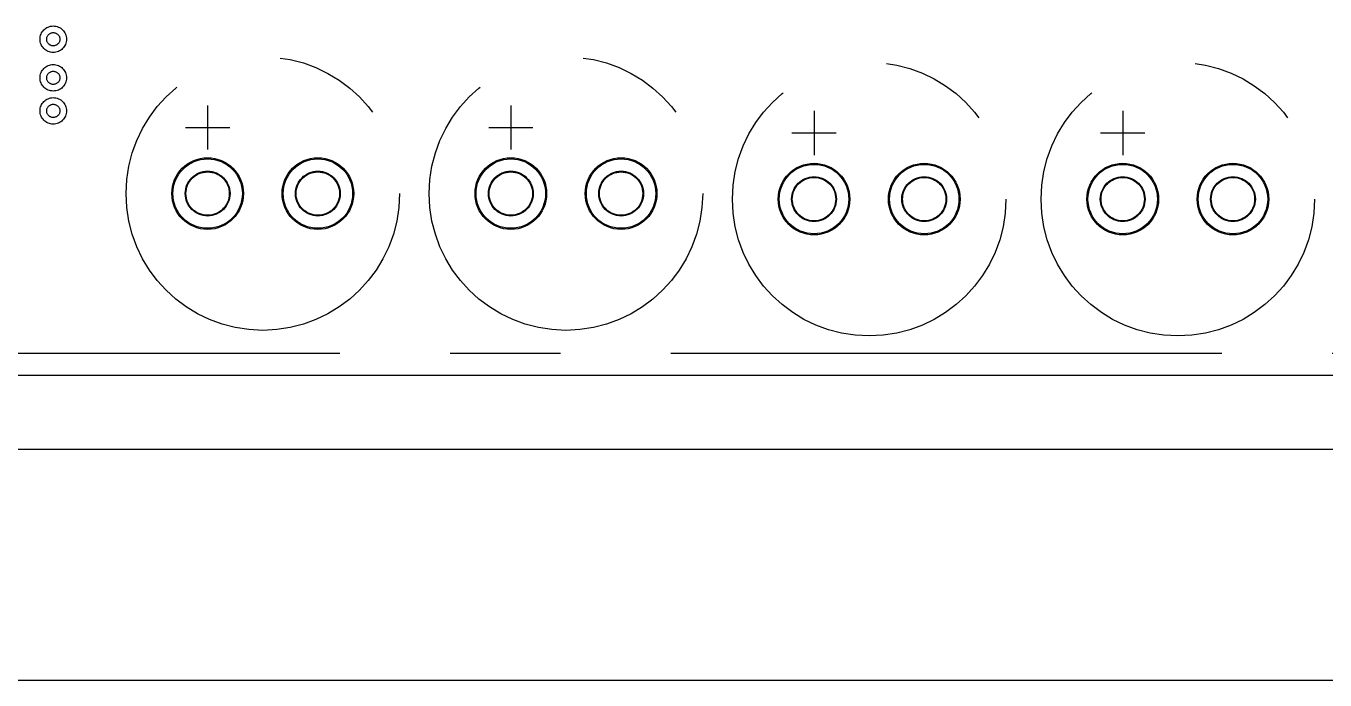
# Model space of a CAD drawing. Header units: millimetres. Extents: x -140 to 0, y -30 to 30.
# Drawn here: x -63.87 to -33.95, y -30 to -14.94 of the extents above; entities that cross this region are included whole.
import ezdxf

# ---------------------------------------------------------------- set-up
doc = ezdxf.new("R2010")
doc.units = ezdxf.units.MM
doc.linetypes.add('CENTERX2', pattern=[20.32, 12.7, -2.54, 2.54, -2.54])

msp = doc.modelspace()

# ---------------------------------------------------------------- linework, layer by layer
at = {"color": 7, "linetype": 'CENTERX2'}
for p, q in [((-59.69, -16.764), (-59.69, -17.78)), ((-52.705, -16.764), (-52.705, -17.78)), ((-45.72, -16.891), (-45.72, -17.907)), ((-38.608, -16.891), (-38.608, -17.907)), ((-60.198, -17.272), (-59.182, -17.272)), ((-53.213, -17.272), (-52.197, -17.272)), ((-46.228, -17.399), (-45.212, -17.399)), ((-39.116, -17.399), (-38.1, -17.399)), ((-16.002, -22.479), (-116.002, -22.479))]:
    msp.add_line(p, q, dxfattribs=at)
at = {"color": 7, "linetype": 'Continuous', "lineweight": 25}
for p, q in [((-118.078, -22.979), (-16.002, -22.979)), ((-130, -24.686), (0, -24.686)), ((-130, -30), (0, -30))]:
    msp.add_line(p, q, dxfattribs=at)
at = {"color": 7, "linetype": 'CENTERX2'}
for centre, radius in [((-63.246, -15.24), 0.305), ((-63.246, -15.24), 0.152), ((-63.246, -16.129), 0.305), ((-58.42, -18.796), 3.15), ((-51.435, -18.796), 3.15), ((-44.45, -18.923), 3.15), ((-37.338, -18.923), 3.15), ((-63.246, -16.129), 0.152), ((-63.246, -16.891), 0.305), ((-63.246, -16.891), 0.152), ((-59.69, -18.796), 0.825), ((-59.69, -18.796), 0.8), ((-59.69, -18.796), 0.8), ((-57.15, -18.796), 0.825), ((-57.15, -18.796), 0.8), ((-57.15, -18.796), 0.8), ((-52.705, -18.796), 0.825), ((-52.705, -18.796), 0.8), ((-52.705, -18.796), 0.8), ((-50.165, -18.796), 0.825), ((-50.165, -18.796), 0.8), ((-50.165, -18.796), 0.8), ((-45.72, -18.923), 0.825), ((-45.72, -18.923), 0.8), ((-45.72, -18.923), 0.8), ((-43.18, -18.923), 0.825), ((-43.18, -18.923), 0.8), ((-43.18, -18.923), 0.8), ((-38.608, -18.923), 0.825), ((-38.608, -18.923), 0.8), ((-38.608, -18.923), 0.8), ((-36.068, -18.923), 0.825), ((-36.068, -18.923), 0.8), ((-36.068, -18.923), 0.8), ((-59.69, -18.796), 0.516), ((-59.69, -18.796), 0.5), ((-59.69, -18.796), 0.5), ((-57.15, -18.796), 0.516), ((-57.15, -18.796), 0.5), ((-57.15, -18.796), 0.5), ((-52.705, -18.796), 0.516), ((-52.705, -18.796), 0.5), ((-52.705, -18.796), 0.5), ((-50.165, -18.796), 0.516), ((-50.165, -18.796), 0.5), ((-50.165, -18.796), 0.5), ((-45.72, -18.923), 0.516), ((-45.72, -18.923), 0.5), ((-45.72, -18.923), 0.5), ((-43.18, -18.923), 0.516), ((-43.18, -18.923), 0.5), ((-43.18, -18.923), 0.5), ((-38.608, -18.923), 0.516), ((-38.608, -18.923), 0.5), ((-38.608, -18.923), 0.5), ((-36.068, -18.923), 0.516), ((-36.068, -18.923), 0.5), ((-36.068, -18.923), 0.5)]:
    msp.add_circle(centre, radius, dxfattribs=at)

doc.saveas('drawing.dxf')
